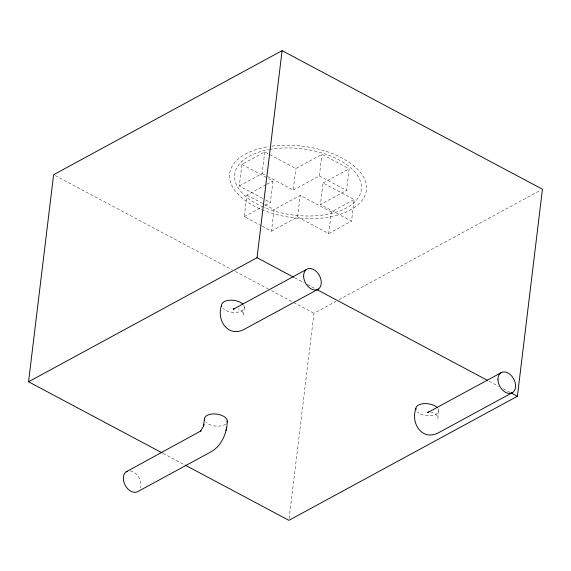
<?xml version="1.0" encoding="UTF-8"?>
<svg xmlns="http://www.w3.org/2000/svg" width="571" height="571" viewBox="0 0 571 571"><rect width="100%" height="100%" fill="white"/><g stroke="black" fill="none" stroke-linecap="round" stroke-linejoin="round"><path stroke-width="0.43" stroke-dasharray="2.85 2.14" d="M262.624 198.365L239.306 185.96L241.918 164.391L264.766 151.979L295.849 168.531L321.965 154.348L349.166 168.823L346.554 190.393L320.445 204.575L351.529 221.12L354.141 199.55L323.05 183.005L320.445 204.575M261.382 225.781L244.281 216.68L246.893 195.111L266.093 184.69M244.359 307.312L243.56 314.885L242.204 311.481L238.221 308.832M239.306 185.96L262.153 173.548L264.766 151.979M265.015 205.424L270.39 202.505L273.002 180.936L267.563 178.038M262.16 226.195L271.482 231.162L274.094 209.593L300.203 195.41L331.294 211.955L354.141 199.55M267.592 176.446L293.244 190.093L295.849 168.531M271.482 231.162L297.598 216.98L300.203 195.41M293.244 190.093L319.353 175.918L321.965 154.348M289.126 518.575L313.971 313.286L335.876 301.388M297.598 216.98L328.682 233.525L331.294 211.955M438.664 410.72L437.864 418.293L437.3 416.102L435.466 413.825L430.834 411.927M266.857 184.269L273.002 180.936M244.281 216.68L261.946 207.087M323.05 183.005L349.166 168.823M328.682 233.525L351.529 221.12M339.01 299.689L540.887 190.072M319.353 175.918L346.554 190.393M262.153 173.548L266.814 176.032M241.918 164.391L266.785 177.624M265.729 200.021L270.39 202.505M246.893 195.111L263.988 204.211M264.766 204.625L274.094 209.593M294.786 277.806L304.229 282.831M307.369 284.508L316.027 289.112M489.076 381.214L498.512 386.232M503.237 388.744L510.317 392.513M55.18 175.554L232.161 269.748M235.309 271.425L268.349 289.005M271.496 290.682L292.73 301.98M293.515 302.402L313.971 313.286M163.056 453.367L184.297 464.666M437.971 408.593A11.477 6.017 6.9 0 1 432.061 415.624A11.477 6.017 6.9 0 1 417.351 411.877M243.674 305.185A11.477 6.017 6.9 0 1 237.764 312.216A11.477 6.017 6.9 0 1 223.047 308.468M225.738 423.939A11.477 6.017 6.9 0 1 205.96 422.205M272.06 146.126A68.87 36.087 6.9 0 1 366.075 192.149A68.87 36.087 6.9 0 1 258.078 207.951A68.87 36.087 6.9 0 1 268.691 146.619M130.274 470.897A11.477 7.873 61.5 0 1 140.573 487.877M269.583 149.459A63.774 33.418 6.9 0 1 361.379 189.229A63.774 33.418 6.9 0 1 263.923 207.309M263.145 206.98A63.774 33.418 6.9 0 1 268.763 149.609"/><path stroke-width="0.86" d="M162.271 452.946L28.55 381.778L53.61 174.719L282.088 50.655L542.45 189.222L517.39 396.281L288.912 520.345L185.083 465.087M204.432 419.043L203.54 426.13L200.385 431.455L201.013 430.855L126.22 471.81M221.519 305.307C216.109 320.552 228.486 338.31 244.802 329.024L318.397 289.062M127.44 471.182A11.477 7.873 61.5 0 0 125.149 485.186A11.477 7.873 61.5 0 0 138.103 491.417L211.698 451.454C222.033 445.152 226.965 432.768 227.272 421.048M28.55 381.778L257.029 257.714L282.088 50.655M415.824 408.715C410.413 423.96 422.79 441.718 439.099 432.433L512.694 392.47M226.294 428.714L226.459 427.722M225.973 430.648L226.116 429.799M306.513 269.455L233.225 309.246L234.474 308.611L233.653 308.932M500.81 372.863L427.522 412.655L428.778 412.019L427.957 412.341M257.029 257.714L294.001 277.392M316.812 289.533L487.506 380.372M511.102 392.934L517.39 396.281M415.995 409.785A11.477 6.017 6.9 0 1 423.339 403.697A11.477 6.017 6.9 0 1 437.136 407.566M221.698 306.377A11.477 6.017 6.9 0 1 229.042 300.289A11.477 6.017 6.9 0 1 242.832 304.157M204.604 420.113A11.477 6.017 6.9 0 1 215.859 414.004A11.477 6.017 6.9 0 1 227.094 422.083M203.84 424.324L203.54 426.13L203.84 424.324M497.941 379.765A11.477 7.873 61.5 0 0 511.473 393.091A11.477 7.873 61.5 0 0 510.845 375.133A11.477 7.873 61.5 0 0 497.941 379.765M303.636 276.357A11.477 7.873 61.5 0 0 317.176 289.683A11.477 7.873 61.5 0 0 316.548 271.725A11.477 7.873 61.5 0 0 303.636 276.357"/></g></svg>
